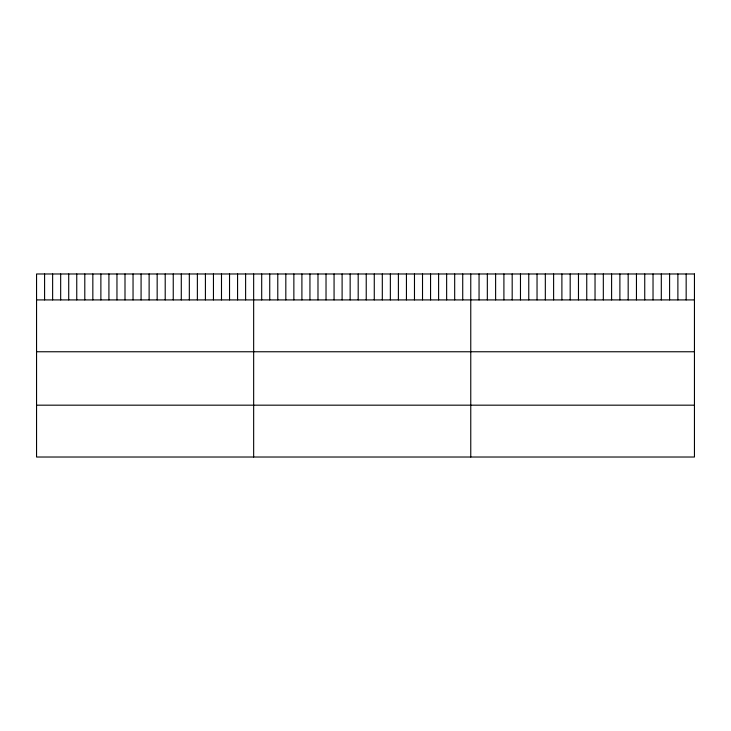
<?xml version="1.0" encoding="UTF-8"?>
<svg xmlns="http://www.w3.org/2000/svg" width="731" height="731" viewBox="0 0 731 731"><rect width="100%" height="100%" fill="white"/><g stroke="black" fill="none" stroke-linecap="round" stroke-linejoin="round"><path stroke-width="1.1" d="M36.55 299.911L694.45 299.911M36.55 351.757L694.45 351.757M36.55 405.175L694.45 405.175M686.162 273.979L686.162 299.911M677.884 273.979L677.884 299.911M669.596 273.979L669.596 299.911M661.308 273.979L661.308 299.911M653.03 273.979L653.03 299.911M644.742 273.979L644.742 299.911M636.454 273.979L636.454 299.911M628.176 273.979L628.176 299.911M619.888 273.979L619.888 299.911M611.6 273.979L611.6 299.911M603.322 273.979L603.322 299.911M595.034 273.979L595.034 299.911M586.746 273.979L586.746 299.911M578.468 273.979L578.468 299.911M570.18 273.979L570.18 299.911M561.892 273.979L561.892 299.911M553.614 273.979L553.614 299.911M545.326 273.979L545.326 299.911M537.038 273.979L537.038 299.911M528.76 273.979L528.76 299.911M520.472 273.979L520.472 299.911M512.184 273.979L512.184 299.911M503.906 273.979L503.906 299.911M495.618 273.979L495.618 299.911M487.33 273.979L487.33 299.911M479.052 273.979L479.052 299.911M470.764 273.979L470.764 457.021M462.723 273.979L462.723 299.911M454.682 273.979L454.682 299.911M446.641 273.979L446.641 299.911M438.6 273.979L438.6 299.911M430.559 273.979L430.559 299.911M422.518 273.979L422.518 299.911M414.477 273.979L414.477 299.911M406.436 273.979L406.436 299.911M398.395 273.979L398.395 299.911M390.354 273.979L390.354 299.911M382.313 273.979L382.313 299.911M374.272 273.979L374.272 299.911M366.231 273.979L366.231 299.911M358.19 273.979L358.19 299.911M350.149 273.979L350.149 299.911M342.108 273.979L342.108 299.911M334.067 273.979L334.067 299.911M326.026 273.979L326.026 299.911M317.985 273.979L317.985 299.911M309.944 273.979L309.944 299.911M301.903 273.979L301.903 299.911M293.862 273.979L293.862 299.911M285.821 273.979L285.821 299.911M277.78 273.979L277.78 299.911M269.739 273.979L269.739 299.911M261.698 273.979L261.698 299.911M253.657 273.979L253.657 457.021M245.616 273.979L245.616 299.911M237.575 273.979L237.575 299.911M229.534 273.979L229.534 299.911M221.493 273.979L221.493 299.911M213.452 273.979L213.452 299.911M205.411 273.979L205.411 299.911M197.37 273.979L197.37 299.911M189.329 273.979L189.329 299.911M181.288 273.979L181.288 299.911M173.247 273.979L173.247 299.911M165.206 273.979L165.206 299.911M157.165 273.979L157.165 299.911M149.124 273.979L149.124 299.911M141.083 273.979L141.083 299.911M133.042 273.979L133.042 299.911M125.001 273.979L125.001 299.911M116.96 273.979L116.96 299.911M108.919 273.979L108.919 299.911M100.878 273.979L100.878 299.911M92.837 273.979L92.837 299.911M84.796 273.979L84.796 299.911M76.755 273.979L76.755 299.911M68.714 273.979L68.714 299.911M60.673 273.979L60.673 299.911M52.632 273.979L52.632 299.911M44.591 273.979L44.591 299.911M694.45 273.979L36.55 273.979L36.55 457.021L694.45 457.021L694.45 273.979"/></g></svg>
